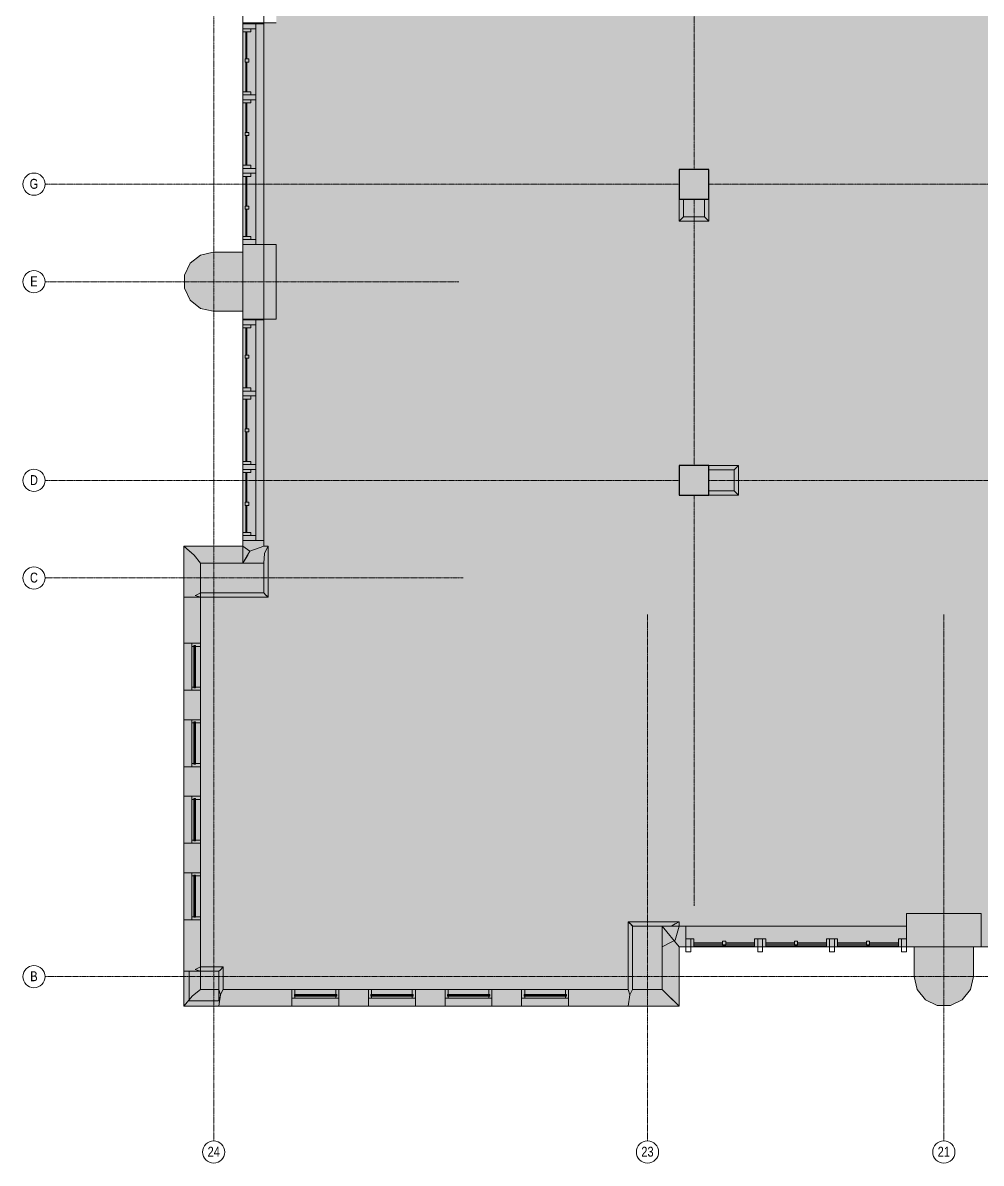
# Model space of a CAD drawing. Header units: inches. Extents: x -3744 to 107, y 238 to 2359.
# Drawn here: x -3744 to -2967, y 238 to 1162 of the extents above; entities that cross this region are included whole.
import ezdxf

# ---------------------------------------------------------------- set-up
doc = ezdxf.new("R2010")
doc.units = ezdxf.units.IN
doc.header["$MEASUREMENT"] = 0
doc.linetypes.add('IMPORT-CENTER2 _2_', pattern=[1.125, 0.75, -0.125, 0.125, -0.125])
for name, color, linetype, lineweight in [('A-Bldg-Patt', 7, 'Continuous', 9), ('A-DETL-GENF', 92, 'Continuous', 9), ('A-DETL-THIN', 151, 'Continuous', 9), ('A-Glaz-Bldg', 7, 'Continuous', 9), ('A-Grid', 7, 'IMPORT-CENTER2 _2_', 9), ('A-Grid-Iden', 7, 'Continuous', 9), ('A-Wall-Bldg', 7, 'Continuous', 9), ('A-WALL-PATT', 111, 'Continuous', 18), ('core model_dwg', 8, 'Continuous', 9), ('S-COLS', 52, 'Continuous', 18)]:
    doc.layers.add(name, color=color, linetype=linetype, lineweight=lineweight)
doc.styles.add('Arial', font='arial.ttf', dxfattribs={"width": 0.8, "height": 8})

# ---------------------------------------------------------------- blocks, each defined once
blk = doc.blocks.new('Concrete-Rectangular-Column - 24 x 24-6974123-Level 07 POWER _ SIGNAL')
at = {"layer": 'S-COLS', "lineweight": 9}
blk.add_hatch(color=7, dxfattribs=at).paths.add_polyline_path([(7, -12), (12, -12), (12, 12), (-12, 12), (-12, -12)], flags=0)
at = {"layer": 'S-COLS', "color": 8, "lineweight": 30}
for p, q in [((12, 12), (-12, 12)), ((-12, 12), (-12, -12)), ((12, -12), (12, 12)), ((-12, -12), (12, -12))]:
    blk.add_line(p, q, dxfattribs=at)
blk = doc.blocks.new('core model_dwg_24_SQ_COLUMN-6996770-Level 07 POWER _ SIGNAL')
at = {"layer": 'A-Bldg-Patt'}
blk.add_hatch(color=256, dxfattribs=at).paths.add_polyline_path([(-12, -12), (-12, 12), (12, 12), (12, -12)], flags=0)
at = {"layer": 'A-Wall-Bldg', "flags": 128}
blk.add_lwpolyline([(-12, -12), (12, -12), (12, 12), (-12, 12)], close=True, dxfattribs=at)
blk = doc.blocks.new('core model_dwg_1300 Eye - 5th Floor-6996771-Level 07 POWER _ SIGNAL')
at = {"layer": 'A-Bldg-Patt'}
for points in [[(-3565.29, 921.65), (-3538.29, 921.65), (-3538.29, 982.15), (-3565.29, 982.15), (-3565.29, 975.9), (-3589.29, 975.9), (-3599.7, 973.52), (-3608.05, 966.86), (-3612.69, 957.24), (-3612.69, 946.56), (-3608.05, 936.93), (-3599.7, 930.27), (-3589.29, 927.9), (-3565.29, 927.9)], [(-3548.29, 699.9), (-3548.29, 723.9), (-3599.66, 723.9), (-3599.66, 699.9), (-3565.29, 699.9)], [(-2992.37, 365.5), (-2982.75, 370.13), (-2976.09, 378.48), (-2973.72, 388.9), (-2973.72, 412.9), (-2967.47, 412.9), (-2967.47, 439.9), (-3027.97, 439.9), (-3027.97, 412.9), (-3021.72, 412.9), (-3021.72, 388.9), (-3019.34, 378.48), (-3012.68, 370.13), (-3003.06, 365.5)], [(-3249.72, 378.52), (-3225.72, 378.52), (-3225.72, 429.9), (-3249.72, 429.9), (-3249.72, 408.4)]]:
    blk.add_hatch(color=256, dxfattribs=at).paths.add_polyline_path(points, flags=0)
at = {"layer": 'A-Glaz-Bldg'}
for p, q in [((-3565.29, 1160.9), (-3565.29, 982.15)), ((-3548.29, 1160.9), (-3548.29, 982.15)), ((-3565.29, 920.9), (-3565.29, 742.15)), ((-3548.29, 920.9), (-3548.29, 742.15)), ((-3613.29, 620.96), (-3613.29, 658.96)), ((-3604.79, 622.96), (-3604.79, 657.21)), ((-3604.04, 622.96), (-3604.04, 657.21)), ((-3599.66, 620.96), (-3599.66, 658.96)), ((-3599.66, 623.46), (-3599.66, 656.46)), ((-3613.29, 558.96), (-3613.29, 596.96)), ((-3604.79, 560.96), (-3604.79, 595.21)), ((-3604.04, 560.96), (-3604.04, 595.21)), ((-3599.66, 558.96), (-3599.66, 596.96)), ((-3599.66, 561.46), (-3599.66, 594.46)), ((-3613.29, 496.96), (-3613.29, 534.96)), ((-3604.79, 498.96), (-3604.79, 533.21)), ((-3604.04, 498.96), (-3604.04, 533.21)), ((-3599.66, 496.96), (-3599.66, 534.96)), ((-3599.66, 499.46), (-3599.66, 532.46)), ((-3613.29, 434.96), (-3613.29, 472.96)), ((-3604.79, 436.96), (-3604.79, 471.21)), ((-3604.04, 436.96), (-3604.04, 471.21)), ((-3599.66, 434.96), (-3599.66, 472.96)), ((-3599.66, 437.46), (-3599.66, 470.46)), ((-3206.72, 429.9), (-3027.97, 429.9)), ((-3206.72, 412.9), (-3027.97, 412.9)), ((-3200.22, 413.91), (-3150.97, 413.91)), ((-3141.97, 413.91), (-3092.72, 413.91)), ((-3083.72, 413.91), (-3034.47, 413.91)), ((-3525.66, 378.52), (-3487.66, 378.52)), ((-3523.66, 374.15), (-3489.41, 374.15)), ((-3523.66, 373.4), (-3489.41, 373.4)), ((-3523.16, 378.52), (-3490.16, 378.52)), ((-3463.66, 378.52), (-3425.66, 378.52)), ((-3461.66, 374.15), (-3427.41, 374.15)), ((-3461.66, 373.4), (-3427.41, 373.4)), ((-3461.16, 378.52), (-3428.16, 378.52)), ((-3401.66, 378.52), (-3363.66, 378.52)), ((-3399.66, 374.15), (-3365.41, 374.15)), ((-3399.66, 373.4), (-3365.41, 373.4)), ((-3399.16, 378.52), (-3366.16, 378.52)), ((-3339.66, 378.52), (-3301.66, 378.52)), ((-3337.66, 374.15), (-3303.41, 374.15)), ((-3337.66, 373.4), (-3303.41, 373.4)), ((-3337.16, 378.52), (-3304.16, 378.52)), ((-3525.66, 364.9), (-3487.66, 364.9)), ((-3463.66, 364.9), (-3425.66, 364.9)), ((-3401.66, 364.9), (-3363.66, 364.9)), ((-3339.66, 364.9), (-3301.66, 364.9))]:
    blk.add_line(p, q, dxfattribs=at)
at = {"layer": 'A-Glaz-Bldg', "flags": 128}
for points in [[(-3565.29, 1160.9), (-3565.29, 1156.9), (-3554.79, 1156.9), (-3554.79, 1160.9)], [(-3565.29, 1156.9), (-3565.29, 1154.4), (-3558.79, 1154.4), (-3558.79, 1156.9)], [(-3554.79, 1156.9), (-3554.79, 1103.31)], [(-3565.29, 1105.81), (-3565.29, 1154.4), (-3565.29, 1105.81), (-3558.79, 1105.81), (-3558.79, 1103.31), (-3565.29, 1103.31), (-3565.29, 1099.31), (-3554.79, 1099.31), (-3554.79, 1103.31), (-3565.29, 1103.31)], [(-3563.04, 1154.4), (-3563.04, 1132.36), (-3562.04, 1132.36), (-3562.04, 1154.4)], [(-3563.54, 1132.36), (-3563.54, 1129.86), (-3560.54, 1129.86), (-3560.54, 1132.36)], [(-3563.04, 1129.86), (-3563.04, 1105.81), (-3562.04, 1105.81), (-3562.04, 1129.86)], [(-3565.29, 1099.31), (-3565.29, 1096.81), (-3558.79, 1096.81), (-3558.79, 1099.31)], [(-3565.29, 1046.23), (-3565.29, 1096.81), (-3565.29, 1046.23), (-3558.79, 1046.23), (-3558.79, 1043.73), (-3565.29, 1043.73), (-3565.29, 1039.73), (-3554.79, 1039.73), (-3554.79, 1043.73), (-3565.29, 1043.73)], [(-3563.04, 1096.81), (-3563.04, 1072.77), (-3562.04, 1072.77), (-3562.04, 1096.81)], [(-3554.79, 1099.31), (-3554.79, 1043.73)], [(-3563.54, 1072.77), (-3563.54, 1070.27), (-3560.54, 1070.27), (-3560.54, 1072.77)], [(-3563.04, 1070.27), (-3563.04, 1046.23), (-3562.04, 1046.23), (-3562.04, 1070.27)], [(-3565.29, 1039.73), (-3565.29, 1037.23), (-3558.79, 1037.23), (-3558.79, 1039.73)], [(-3565.29, 988.65), (-3565.29, 1037.23), (-3565.29, 988.65), (-3558.79, 988.65), (-3558.79, 986.15), (-3565.29, 986.15), (-3565.29, 982.15), (-3554.79, 982.15), (-3554.79, 986.15), (-3565.29, 986.15)], [(-3563.04, 1037.23), (-3563.04, 1013.19), (-3562.04, 1013.19), (-3562.04, 1037.23)], [(-3554.79, 1039.73), (-3554.79, 986.15)], [(-3563.54, 1013.19), (-3563.54, 1010.69), (-3560.54, 1010.69), (-3560.54, 1013.19)], [(-3563.04, 1010.69), (-3563.04, 988.65), (-3562.04, 988.65), (-3562.04, 1010.69)], [(-3565.29, 920.9), (-3565.29, 916.9), (-3554.79, 916.9), (-3554.79, 920.9)], [(-3565.29, 916.9), (-3565.29, 914.4), (-3558.79, 914.4), (-3558.79, 916.9)], [(-3554.79, 916.9), (-3554.79, 863.31)], [(-3565.29, 865.81), (-3565.29, 914.4), (-3565.29, 865.81), (-3558.79, 865.81), (-3558.79, 863.31), (-3565.29, 863.31), (-3565.29, 859.31), (-3554.79, 859.31), (-3554.79, 863.31), (-3565.29, 863.31)], [(-3563.04, 914.4), (-3563.04, 892.36), (-3562.04, 892.36), (-3562.04, 914.4)], [(-3563.54, 892.36), (-3563.54, 889.86), (-3560.54, 889.86), (-3560.54, 892.36)], [(-3563.04, 889.86), (-3563.04, 865.81), (-3562.04, 865.81), (-3562.04, 889.86)], [(-3565.29, 859.31), (-3565.29, 856.81), (-3558.79, 856.81), (-3558.79, 859.31)], [(-3554.79, 859.31), (-3554.79, 803.73)], [(-3565.29, 806.23), (-3565.29, 856.81), (-3565.29, 806.23), (-3558.79, 806.23), (-3558.79, 803.73), (-3565.29, 803.73), (-3565.29, 799.73), (-3554.79, 799.73), (-3554.79, 803.73), (-3565.29, 803.73)], [(-3563.04, 856.81), (-3563.04, 832.77), (-3562.04, 832.77), (-3562.04, 856.81)], [(-3563.54, 832.77), (-3563.54, 830.27), (-3560.54, 830.27), (-3560.54, 832.77)], [(-3563.04, 830.27), (-3563.04, 806.23), (-3562.04, 806.23), (-3562.04, 830.27)], [(-3565.29, 799.73), (-3565.29, 797.23), (-3558.79, 797.23), (-3558.79, 799.73)], [(-3565.29, 748.65), (-3565.29, 797.23), (-3565.29, 748.65), (-3558.79, 748.65), (-3558.79, 746.15), (-3565.29, 746.15), (-3565.29, 742.15), (-3554.79, 742.15), (-3554.79, 746.15), (-3565.29, 746.15)], [(-3563.04, 797.23), (-3563.04, 773.19), (-3562.04, 773.19), (-3562.04, 797.23)], [(-3554.79, 799.73), (-3554.79, 746.15)], [(-3563.54, 773.19), (-3563.54, 770.69), (-3560.54, 770.69), (-3560.54, 773.19)], [(-3563.04, 770.69), (-3563.04, 748.65), (-3562.04, 748.65), (-3562.04, 770.69)], [(-3603.66, 622.96), (-3603.66, 657.21), (-3605.16, 657.21), (-3605.16, 622.96)], [(-3603.66, 560.96), (-3603.66, 595.21), (-3605.16, 595.21), (-3605.16, 560.96)], [(-3603.66, 498.96), (-3603.66, 533.21), (-3605.16, 533.21), (-3605.16, 498.96)], [(-3603.66, 436.96), (-3603.66, 471.21), (-3605.16, 471.21), (-3605.16, 436.96)], [(-3206.72, 419.4), (-3202.72, 419.4), (-3202.72, 408.9), (-3206.72, 408.9)], [(-3202.72, 419.4), (-3200.22, 419.4), (-3200.22, 412.9), (-3202.72, 412.9)], [(-3200.22, 415.15), (-3176.84, 415.15), (-3176.84, 416.15), (-3200.22, 416.15)], [(-3174.34, 414.65), (-3174.34, 417.65), (-3176.84, 417.65), (-3176.84, 414.65), (-3174.34, 414.65), (-3174.34, 417.65), (-3176.84, 417.65), (-3176.84, 414.65)], [(-3150.97, 415.15), (-3174.34, 415.15), (-3174.34, 416.15), (-3150.97, 416.15)], [(-3150.97, 419.4), (-3150.97, 412.9), (-3148.47, 412.9), (-3148.47, 419.4), (-3144.47, 419.4), (-3144.47, 408.9), (-3148.47, 408.9), (-3148.47, 419.4)], [(-3144.47, 419.4), (-3141.97, 419.4), (-3141.97, 412.9), (-3144.47, 412.9)], [(-3141.97, 415.15), (-3118.59, 415.15), (-3118.59, 416.15), (-3141.97, 416.15)], [(-3116.09, 414.65), (-3116.09, 417.65), (-3118.59, 417.65), (-3118.59, 414.65), (-3116.09, 414.65), (-3116.09, 417.65), (-3118.59, 417.65), (-3118.59, 414.65)], [(-3092.72, 415.15), (-3116.09, 415.15), (-3116.09, 416.15), (-3092.72, 416.15)], [(-3092.72, 419.4), (-3092.72, 412.9), (-3090.22, 412.9), (-3090.22, 419.4), (-3086.22, 419.4), (-3086.22, 408.9), (-3090.22, 408.9), (-3090.22, 419.4)], [(-3086.22, 419.4), (-3083.72, 419.4), (-3083.72, 412.9), (-3086.22, 412.9)], [(-3083.72, 415.15), (-3060.34, 415.15), (-3060.34, 416.15), (-3083.72, 416.15)], [(-3057.84, 414.65), (-3057.84, 417.65), (-3060.34, 417.65), (-3060.34, 414.65), (-3057.84, 414.65), (-3057.84, 417.65), (-3060.34, 417.65), (-3060.34, 414.65)], [(-3034.47, 415.15), (-3057.84, 415.15), (-3057.84, 416.15), (-3034.47, 416.15)], [(-3034.47, 419.4), (-3034.47, 412.9), (-3031.97, 412.9), (-3031.97, 419.4), (-3027.97, 419.4), (-3027.97, 408.9), (-3031.97, 408.9), (-3031.97, 419.4), (-3034.47, 419.4), (-3031.97, 419.4), (-3031.97, 412.9), (-3034.47, 412.9)], [(-3523.66, 374.52), (-3489.41, 374.52), (-3489.41, 373.02), (-3523.66, 373.02)], [(-3461.66, 374.52), (-3427.41, 374.52), (-3427.41, 373.02), (-3461.66, 373.02)], [(-3399.66, 374.52), (-3365.41, 374.52), (-3365.41, 373.02), (-3399.66, 373.02)], [(-3337.66, 374.52), (-3303.41, 374.52), (-3303.41, 373.02), (-3337.66, 373.02)]]:
    blk.add_lwpolyline(points, close=True, dxfattribs=at)
for points in [[(-3606.66, 656.46), (-3606.66, 658.96), (-3599.66, 658.96), (-3599.66, 656.46), (-3603.66, 656.46)], [(-3606.66, 623.46), (-3606.66, 656.46), (-3605.16, 656.46)], [(-3605.16, 623.46), (-3606.66, 623.46), (-3606.66, 620.96), (-3599.66, 620.96), (-3599.66, 623.46), (-3603.66, 623.46)], [(-3606.66, 594.46), (-3606.66, 596.96), (-3599.66, 596.96), (-3599.66, 594.46), (-3603.66, 594.46)], [(-3606.66, 561.46), (-3606.66, 594.46), (-3605.16, 594.46)], [(-3605.16, 561.46), (-3606.66, 561.46), (-3606.66, 558.96), (-3599.66, 558.96), (-3599.66, 561.46), (-3603.66, 561.46)], [(-3606.66, 532.46), (-3606.66, 534.96), (-3599.66, 534.96), (-3599.66, 532.46), (-3603.66, 532.46)], [(-3606.66, 499.46), (-3606.66, 532.46), (-3605.16, 532.46)], [(-3605.16, 499.46), (-3606.66, 499.46), (-3606.66, 496.96), (-3599.66, 496.96), (-3599.66, 499.46), (-3603.66, 499.46)], [(-3606.66, 470.46), (-3606.66, 472.96), (-3599.66, 472.96), (-3599.66, 470.46), (-3603.66, 470.46)], [(-3606.66, 437.46), (-3606.66, 470.46), (-3605.16, 470.46)], [(-3605.16, 437.46), (-3606.66, 437.46), (-3606.66, 434.96), (-3599.66, 434.96), (-3599.66, 437.46), (-3603.66, 437.46)], [(-3523.16, 373.02), (-3523.16, 371.52), (-3525.66, 371.52), (-3525.66, 378.52), (-3523.16, 378.52), (-3523.16, 374.52)], [(-3523.16, 371.52), (-3490.16, 371.52), (-3490.16, 373.02)], [(-3490.16, 371.52), (-3487.66, 371.52), (-3487.66, 378.52), (-3490.16, 378.52), (-3490.16, 374.52)], [(-3461.16, 373.02), (-3461.16, 371.52), (-3463.66, 371.52), (-3463.66, 378.52), (-3461.16, 378.52), (-3461.16, 374.52)], [(-3461.16, 371.52), (-3428.16, 371.52), (-3428.16, 373.02)], [(-3428.16, 371.52), (-3425.66, 371.52), (-3425.66, 378.52), (-3428.16, 378.52), (-3428.16, 374.52)], [(-3399.16, 373.02), (-3399.16, 371.52), (-3401.66, 371.52), (-3401.66, 378.52), (-3399.16, 378.52), (-3399.16, 374.52)], [(-3399.16, 371.52), (-3366.16, 371.52), (-3366.16, 373.02)], [(-3366.16, 371.52), (-3363.66, 371.52), (-3363.66, 378.52), (-3366.16, 378.52), (-3366.16, 374.52)], [(-3337.16, 373.02), (-3337.16, 371.52), (-3339.66, 371.52), (-3339.66, 378.52), (-3337.16, 378.52), (-3337.16, 374.52)], [(-3337.16, 371.52), (-3304.16, 371.52), (-3304.16, 373.02)], [(-3304.16, 371.52), (-3301.66, 371.52), (-3301.66, 378.52), (-3304.16, 378.52), (-3304.16, 374.52)]]:
    blk.add_lwpolyline(points, dxfattribs=at)
at = {"layer": 'A-Grid'}
for p, q in [((-3588.97, 255.74), (-3588.97, 2341.04)), ((-3199.97, 1042.9), (-3199.97, 1402.9)), ((-3211.97, 1030.9), (-3725.57, 1030.9)), ((-2748.22, 1030.9), (-3187.97, 1030.9)), ((-3199.97, 802.9), (-3199.97, 1018.9)), ((-3390.54, 951.9), (-3725.57, 951.9)), ((-3211.97, 790.9), (-3725.57, 790.9)), ((-2877.72, 790.9), (-3187.97, 790.9)), ((-3199.97, 446.32), (-3199.97, 778.9)), ((-3387.02, 711.9), (-3725.57, 711.9)), ((-3237.72, 255.74), (-3237.72, 682.3)), ((-2997.72, 255.74), (-2997.72, 682.3)), ((-10.97, 388.9), (-3725.57, 388.9))]:
    blk.add_line(p, q, dxfattribs=at)
at = {"layer": 'A-Grid-Iden'}
for centre in [(-3734.57, 1030.9), (-3734.57, 951.9), (-3734.57, 790.9), (-3734.57, 711.9), (-3734.57, 388.9), (-3588.97, 246.74), (-3237.72, 246.74), (-2997.72, 246.74)]:
    blk.add_circle(centre, 9, dxfattribs=at)
at = {"layer": 'A-Wall-Bldg'}
for p, q in [((-3548.29, 1880.9), (-3548.29, 737.52)), ((-3538.29, 1161.65), (-3565.29, 1161.65)), ((-3211.97, 1018.9), (-3211.97, 1000.9)), ((-3565.29, 975.9), (-3565.29, 982.15)), ((-3599.7, 973.52), (-3589.29, 975.9)), ((-3589.29, 975.9), (-3565.29, 975.9)), ((-3599.7, 930.27), (-3608.05, 936.93)), ((-3187.97, 778.9), (-3163.97, 778.9)), ((-2967.47, 439.9), (-3027.97, 439.9)), ((-3027.97, 412.9), (-3027.97, 439.9)), ((-3027.97, 412.9), (-3021.72, 412.9)), ((-3021.72, 388.9), (-3021.72, 412.9)), ((-2973.72, 388.9), (-2973.72, 412.9)), ((-2973.72, 412.9), (-2967.47, 412.9)), ((-2967.47, 412.9), (-2973.72, 412.9)), ((-3021.72, 388.9), (-3019.34, 378.48)), ((-2976.09, 378.48), (-2973.72, 388.9)), ((-3012.68, 370.13), (-3019.34, 378.48)), ((-3012.68, 370.13), (-3003.06, 365.5)), ((-3003.06, 365.5), (-3012.68, 370.13)), ((-2992.37, 365.5), (-2982.75, 370.13)), ((-2982.75, 370.13), (-2992.37, 365.5)), ((-2982.75, 370.13), (-2976.09, 378.48)), ((-2992.37, 365.5), (-3003.06, 365.5)), ((-2992.37, 365.5), (-3003.06, 365.5))]:
    blk.add_line(p, q, dxfattribs=at)
at = {"layer": 'A-Wall-Bldg', "flags": 128}
for points in [[(-3548.29, 1222.15), (-3565.29, 1222.15), (-3565.29, 1160.9), (-3548.29, 1160.9)], [(-3565.29, 927.9), (-3589.29, 927.9), (-3599.7, 930.27), (-3608.05, 936.93), (-3612.69, 946.56), (-3612.69, 957.24), (-3608.05, 966.86), (-3599.7, 973.52), (-3589.29, 975.9), (-3565.29, 975.9), (-3565.29, 982.15), (-3538.29, 982.15), (-3538.29, 921.65), (-3565.29, 921.65)], [(-3548.29, 982.15), (-3565.29, 982.15), (-3565.29, 920.9), (-3548.29, 920.9)], [(-3548.29, 723.9), (-3548.29, 699.9), (-3599.66, 699.9), (-3599.66, 723.9)], [(-3599.66, 620.96), (-3613.29, 620.96), (-3613.29, 596.96), (-3599.66, 596.96)], [(-3599.66, 558.96), (-3613.29, 558.96), (-3613.29, 534.96), (-3599.66, 534.96)], [(-3599.66, 496.96), (-3613.29, 496.96), (-3613.29, 472.96), (-3599.66, 472.96)], [(-3487.66, 378.52), (-3487.66, 364.9), (-3463.66, 364.9), (-3463.66, 378.52)], [(-3425.66, 378.52), (-3425.66, 364.9), (-3401.66, 364.9), (-3401.66, 378.52)], [(-3363.66, 378.52), (-3363.66, 364.9), (-3339.66, 364.9), (-3339.66, 378.52)]]:
    blk.add_lwpolyline(points, close=True, dxfattribs=at)
for points in [[(-3211.97, 1000.9), (-3187.97, 1000.9), (-3187.97, 1018.9)], [(-3191.47, 1018.9), (-3191.47, 1004.4), (-3208.47, 1004.4), (-3208.47, 1018.9)], [(-3538.29, 921.65), (-3538.29, 982.15), (-3565.29, 982.15)], [(-3599.7, 973.52), (-3608.05, 966.86), (-3612.69, 957.24)], [(-3612.69, 957.24), (-3612.69, 946.56), (-3608.05, 936.93)], [(-3599.7, 930.27), (-3589.29, 927.9), (-3565.29, 927.9), (-3565.29, 921.65), (-3538.29, 921.65)], [(-3163.97, 778.9), (-3163.97, 802.9), (-3187.97, 802.9)], [(-3187.97, 799.4), (-3167.47, 799.4), (-3167.47, 782.4), (-3187.97, 782.4)], [(-3599.66, 696.4), (-3544.79, 696.4), (-3544.79, 737.52), (-3548.29, 737.52), (-3548.29, 742.15), (-3565.29, 742.15), (-3565.29, 723.9)], [(-3565.29, 737.52), (-3613.29, 737.52), (-3613.29, 696.4), (-3613.29, 658.96), (-3599.66, 658.96), (-3599.66, 696.4), (-3599.66, 723.9), (-3565.29, 723.9), (-3548.29, 723.9), (-3548.29, 699.9), (-3599.66, 699.9)], [(-3599.66, 393.4), (-3584.79, 393.4), (-3584.79, 378.52), (-3599.66, 378.52), (-3599.66, 393.4), (-3599.66, 434.96), (-3613.29, 434.96), (-3613.29, 393.4), (-3613.29, 364.9), (-3584.77, 364.9), (-3525.66, 364.9), (-3525.66, 378.52), (-3581.28, 378.52), (-3581.28, 396.9), (-3599.66, 396.9)], [(-3021.72, 412.9), (-3027.97, 412.9), (-3027.97, 439.9)], [(-3027.97, 439.9), (-2967.47, 439.9), (-2967.47, 412.9)], [(-3212.09, 429.9), (-3212.09, 433.4), (-3253.22, 433.4), (-3253.22, 378.52), (-3301.66, 378.52), (-3301.66, 364.9), (-3253.22, 364.9), (-3212.09, 364.9), (-3212.09, 412.9), (-3206.72, 412.9), (-3206.72, 429.9), (-3225.72, 429.9)], [(-3225.72, 412.9), (-3225.72, 429.9), (-3225.72, 378.52), (-3249.72, 378.52), (-3249.72, 429.9), (-3225.72, 429.9), (-3249.72, 429.9), (-3249.72, 378.52), (-3225.72, 378.52), (-3225.72, 429.9)], [(-3012.68, 370.13), (-3019.34, 378.48), (-3021.72, 388.9), (-3021.72, 412.9)], [(-2973.72, 412.9), (-2973.72, 388.9), (-2976.09, 378.48), (-2982.75, 370.13)]]:
    blk.add_lwpolyline(points, dxfattribs=at)
at = {"layer": 'A-WALL-PATT', "color": 7, "lineweight": 9}
for p, q in [((-3548.29, 1160.9), (-3565.29, 1160.9)), ((-3565.29, 982.15), (-3548.29, 982.15)), ((-3548.29, 920.9), (-3565.29, 920.9)), ((-3599.66, 658.96), (-3613.29, 658.96)), ((-3613.29, 620.96), (-3599.66, 620.96)), ((-3599.66, 596.96), (-3613.29, 596.96)), ((-3613.29, 558.96), (-3599.66, 558.96)), ((-3599.66, 534.96), (-3613.29, 534.96)), ((-3613.29, 496.96), (-3599.66, 496.96)), ((-3599.66, 472.96), (-3613.29, 472.96)), ((-3613.29, 434.96), (-3599.66, 434.96)), ((-3206.72, 429.9), (-3206.72, 412.9)), ((-2967.47, 412.9), (-2967.47, 429.9)), ((-3487.66, 364.9), (-3487.66, 378.52)), ((-3463.66, 378.52), (-3463.66, 364.9)), ((-3425.66, 364.9), (-3425.66, 378.52)), ((-3401.66, 378.52), (-3401.66, 364.9)), ((-3363.66, 364.9), (-3363.66, 378.52)), ((-3339.66, 378.52), (-3339.66, 364.9))]:
    blk.add_line(p, q, dxfattribs=at)
at = {"layer": 'A-WALL-PATT', "color": 7, "lineweight": 9, "flags": 128}
for points in [[(-3211.97, 1000.9), (-3208.47, 1004.4)], [(-3187.97, 1000.9), (-3191.47, 1004.4)], [(-3163.97, 802.9), (-3167.47, 799.4)], [(-3163.97, 778.9), (-3167.47, 782.4)], [(-3604.77, 730.37), (-3599.66, 723.9), (-3604.77, 730.37), (-3608.49, 733.49), (-3613.29, 737.52)], [(-3544.79, 737.52), (-3546.91, 733.49), (-3547.89, 731.63), (-3548.29, 723.9), (-3547.89, 731.63), (-3546.98, 733.37)], [(-3544.79, 696.4), (-3546.98, 698.23), (-3547.89, 699.39), (-3548.29, 699.9), (-3546.98, 698.23), (-3546.18, 697.56)], [(-3252.05, 432.23), (-3249.72, 429.9), (-3249.76, 429.94), (-3253.22, 433.4)], [(-3225.72, 429.9), (-3212.09, 412.9), (-3225.72, 429.9), (-3217.98, 429.94), (-3215.22, 431.56), (-3212.09, 433.4), (-3217.98, 429.94)], [(-3584.79, 393.4), (-3583.62, 394.25), (-3583.47, 394.36), (-3581.29, 396.9), (-3583.3, 394.56), (-3583.47, 394.36)], [(-3613.29, 364.9), (-3606.13, 373.41), (-3605.05, 374.27), (-3599.66, 378.52), (-3606.13, 373.41)], [(-3583.61, 374.27), (-3581.28, 378.52), (-3583.46, 374.54), (-3583.61, 374.27), (-3584.78, 378.52), (-3583.61, 374.27), (-3583.71, 373.41), (-3584.77, 364.9)], [(-3252.05, 374.27), (-3249.72, 378.52), (-3252.05, 374.27), (-3253.22, 378.52), (-3252.05, 374.27), (-3253.22, 364.9)], [(-3225.72, 378.52), (-3221.47, 374.27), (-3212.09, 364.9)]]:
    blk.add_lwpolyline(points, close=True, dxfattribs=at)
for points in [[(-3565.29, 742.15), (-3559.62, 742.15), (-3548.29, 742.15)], [(-3565.29, 737.52), (-3559.62, 733.49), (-3561.47, 730.37), (-3565.29, 723.9), (-3560.72, 731.63), (-3559.62, 733.49), (-3548.29, 737.52), (-3559.62, 733.49), (-3565.29, 723.9)], [(-3599.66, 696.4), (-3613.29, 696.4), (-3604.77, 696.4), (-3599.66, 696.4), (-3603.91, 697.56), (-3602.69, 698.23), (-3599.66, 699.9)], [(-3212.09, 429.9), (-3215.22, 418.56), (-3217.98, 417.07), (-3225.72, 412.9)], [(-3599.66, 396.9), (-3603.91, 394.56), (-3603.17, 394.36), (-3599.66, 393.4), (-3613.29, 393.4), (-3606.13, 393.4), (-3599.66, 393.4)], [(-3525.66, 378.52), (-3525.66, 374.27), (-3525.66, 364.9)], [(-3301.66, 364.9), (-3301.66, 374.27), (-3301.66, 378.52)]]:
    blk.add_lwpolyline(points, dxfattribs=at)
at = {"extrusion": (0, 0, -1), "zscale": -1}
blk.add_blockref('core model_dwg_24_SQ_COLUMN-6996770-Level 07 POWER _ SIGNAL', (3596.77, 381.4), dxfattribs=at)
at = {"layer": 'A-Grid-Iden', "char_height": 8, "attachment_point": 2, "line_spacing_factor": 0.941778, "style": 'Arial'}
for s, insert, width in [('G', (-3734.57, 1035.19), 8.2268), ('E', (-3734.57, 956.19), 7.0516), ('D', (-3734.57, 795.19), 7.6392), ('C', (-3734.57, 716.19), 7.6392), ('B', (-3734.57, 393.19), 7.0516), ('24', (-3588.97, 251.03), 11.7526), ('23', (-3237.72, 251.03), 11.7526), ('21', (-2997.72, 251.03), 11.7526)]:
    blk.add_mtext(s, dxfattribs=dict(at, insert=insert, width=width))
blk = doc.blocks.new('core model_dwg-6996768-Level 07 POWER _ SIGNAL')
blk.add_blockref('core model_dwg_1300 Eye - 5th Floor-6996771-Level 07 POWER _ SIGNAL', (0, 0))

msp = doc.modelspace()

# ---------------------------------------------------------------- hatches: boundary and pattern name
at = {"layer": 'A-DETL-GENF'}
h = msp.add_hatch(color=9, dxfattribs=at)
h.paths.add_polyline_path([(17.53, 364.9), (17.53, 682.08), (1.53, 682.08), (1.53, 699.9), (-11.09, 699.9), (-11.09, 723.9), (1.53, 723.9), (1.53, 741.71), (17.53, 741.71), (17.53, 1043.71), (-295.09, 1043.71), (-295.09, 1026.58), (-295.24, 1026.23), (-295.59, 1026.08), (-336.59, 1026.08), (-336.59, 1010.58), (-367.41, 1010.58), (-367.41, 1041.58), (-352.09, 1041.58), (-352.09, 1083.08), (-334.47, 1083.08), (-334.47, 1325.08), (-350.47, 1325.08), (-350.47, 1342.9), (-363.09, 1342.9), (-363.09, 1366.9), (-350.47, 1366.9), (-350.47, 1384.71), (-334.47, 1384.71), (-334.47, 1685.08), (-350.47, 1685.08), (-350.47, 1702.9), (-363.09, 1702.9), (-363.09, 1726.9), (-350.47, 1726.9), (-350.47, 1744.71), (-334.47, 1744.71), (-334.47, 2045.08), (-350.47, 2045.08), (-350.47, 2067.08), (-364.09, 2067.08), (-364.09, 2080.71), (-387.53, 2080.71), (-387.53, 2096.71), (-687.9, 2096.71), (-687.9, 2080.71), (-705.72, 2080.71), (-705.72, 2068.08), (-729.72, 2068.08), (-729.72, 2080.71), (-747.53, 2080.71), (-747.53, 2096.71), (-1047.9, 2096.71), (-1047.9, 2080.71), (-1065.72, 2080.71), (-1065.72, 2068.08), (-1089.72, 2068.08), (-1089.72, 2080.71), (-1107.53, 2080.71), (-1107.53, 2096.71), (-1414.47, 2096.71), (-1414.47, 2080.71), (-1437.9, 2080.71), (-1437.9, 2061.08), (-1467.53, 2061.08), (-1467.53, 1854.9), (-2127.9, 1854.9), (-2127.9, 2061.08), (-2157.53, 2061.08), (-2157.53, 2080.71), (-2180.97, 2080.71), (-2180.97, 2096.71), (-2487.9, 2096.71), (-2487.9, 2080.71), (-2505.72, 2080.71), (-2505.72, 2068.08), (-2529.72, 2068.08), (-2529.72, 2080.71), (-2547.53, 2080.71), (-2547.53, 2096.71), (-2860.09, 2096.71), (-2860.09, 2260.21), (-3613.29, 2260.21), (-3613.29, 1886.27), (-3565.29, 1886.27), (-3565.29, 1702.15), (-3538.29, 1702.15), (-3538.29, 1641.65), (-3565.29, 1641.65), (-3565.29, 1462.15), (-3538.29, 1462.15), (-3538.29, 1401.65), (-3565.29, 1401.65), (-3565.29, 1222.15), (-3538.29, 1222.15), (-3538.29, 1161.65), (-3565.29, 1161.65), (-3565.29, 982.15), (-3538.29, 982.15), (-3538.29, 921.65), (-3565.29, 921.65), (-3565.29, 737.52), (-3613.29, 737.52), (-3613.29, 364.9), (-3212.09, 364.9), (-3212.09, 412.9), (-3027.97, 412.9), (-3027.97, 439.9), (-2967.47, 439.9), (-2967.47, 412.9), (-2787.97, 412.9), (-2787.97, 439.9), (-2727.47, 439.9), (-2727.47, 412.9), (-2547.97, 412.9), (-2547.97, 439.9), (-2487.47, 439.9), (-2487.47, 412.9), (-2307.97, 412.9), (-2307.97, 439.9), (-2247.47, 439.9), (-2247.47, 412.9), (-2067.97, 412.9), (-2067.97, 439.9), (-2007.47, 439.9), (-2007.47, 412.9), (-1827.97, 412.9), (-1827.97, 439.9), (-1767.47, 439.9), (-1767.47, 412.9), (-1587.97, 412.9), (-1587.97, 439.9), (-1527.47, 439.9), (-1527.47, 412.9), (-1347.97, 412.9), (-1347.97, 439.9), (-1287.47, 439.9), (-1287.47, 412.9), (-1107.97, 412.9), (-1107.97, 439.9), (-1047.47, 439.9), (-1047.47, 412.9), (-867.97, 412.9), (-867.97, 439.9), (-807.47, 439.9), (-807.47, 412.9), (-627.97, 412.9), (-627.97, 439.9), (-567.47, 439.9), (-567.47, 412.9), (-383.34, 412.9), (-383.34, 364.9), (13.03, 364.9)], flags=0)
h.paths.add_polyline_path([(-3608.77, 369.4), (-3608.77, 393.4), (-3584.77, 393.4), (-3584.77, 369.4)], flags=0)
h.paths.add_polyline_path([(-10.97, 376.27), (-10.97, 400.27), (13.03, 400.27), (13.03, 376.27)], flags=0)
h.paths.add_polyline_path([(-345.72, 378.52), (-369.72, 378.52), (-369.72, 429.9), (-345.72, 429.9), (-345.72, 400.27)], flags=0)
h.paths.add_polyline_path([(-3249.72, 378.52), (-3249.72, 429.9), (-3225.72, 429.9), (-3225.72, 378.52)], flags=0)
h.paths.add_polyline_path([(-3565.29, 699.9), (-3599.66, 699.9), (-3599.66, 723.9), (-3548.29, 723.9), (-3548.29, 699.9)], flags=0)
h.paths.add_polyline_path([(-369.72, 778.9), (-369.72, 802.9), (-345.72, 802.9), (-345.72, 778.9), (-354.98, 778.9)], flags=0)
h.paths.add_polyline_path([(-741.72, 778.9), (-741.72, 802.9), (-717.72, 802.9), (-717.72, 778.9)], flags=0)
h.paths.add_polyline_path([(-1069.72, 778.9), (-1077.72, 778.9), (-1077.72, 802.9), (-1053.72, 802.9), (-1053.72, 778.9)], flags=0)
h.paths.add_polyline_path([(-1297.72, 778.9), (-1321.72, 778.9), (-1321.72, 802.9), (-1297.72, 802.9)], flags=0)
h.paths.add_polyline_path([(-1569.72, 778.9), (-1569.72, 802.9), (-1545.72, 802.9), (-1545.72, 778.9)], flags=0)
h.paths.add_polyline_path([(-1785.72, 778.9), (-1809.72, 778.9), (-1809.72, 802.9), (-1785.72, 802.9)], flags=0)
h.paths.add_polyline_path([(-2025.72, 778.9), (-2049.72, 778.9), (-2049.72, 802.9), (-2025.72, 802.9)], flags=0)
h.paths.add_polyline_path([(-2297.72, 778.9), (-2297.72, 802.9), (-2273.72, 802.9), (-2273.72, 778.9)], flags=0)
h.paths.add_polyline_path([(-2541.72, 778.9), (-2541.72, 802.9), (-2517.72, 802.9), (-2517.72, 778.9), (-2529.72, 778.9)], flags=0)
h.paths.add_polyline_path([(-2853.72, 778.9), (-2877.72, 778.9), (-2877.72, 802.9), (-2853.72, 802.9)], flags=0)
h.paths.add_polyline_path([(-3187.97, 778.9), (-3211.97, 778.9), (-3211.97, 802.9), (-3187.97, 802.9)], flags=0)
h.paths.add_polyline_path([(-2736.22, 941.4), (-2877.72, 941.4), (-2877.72, 1015.27), (-2878.47, 1015.27), (-2878.47, 1016.77), (-2876.97, 1016.77), (-2876.97, 1017.27), (-2875.47, 1017.27), (-2875.47, 1016.77), (-2873.47, 1016.77), (-2873.47, 1015.27), (-2874.22, 1015.27), (-2874.22, 1012.9), (-2850.22, 1012.9), (-2850.22, 988.9), (-2874.22, 988.9), (-2874.22, 944.9), (-2748.22, 944.9), (-2748.22, 1072.9), (-2874.22, 1072.9), (-2874.22, 1054.52), (-2873.47, 1054.52), (-2873.47, 1053.02), (-2875.47, 1053.02), (-2875.47, 1052.52), (-2876.97, 1052.52), (-2876.97, 1053.02), (-2878.47, 1053.02), (-2878.47, 1054.52), (-2877.72, 1054.52), (-2877.72, 1080.9), (-2517.72, 1080.9), (-2517.72, 941.4), (-2541.72, 941.4)], flags=0)
h.paths.add_polyline_path([(-2732.38, 944.9), (-2529.72, 944.9), (-2529.72, 967.9), (-2532.47, 967.9), (-2532.47, 972.4), (-2735.97, 972.4), (-2735.97, 945.15), (-2736.22, 945.15), (-2736.22, 944.9)], flags=0)
h.paths.add_polyline_path([(-859.47, 945.15), (-859.47, 981.15), (-847.22, 981.15), (-847.22, 945.15), (-850.72, 945.15)], flags=0)
h.paths.add_polyline_path([(-1062.97, 967.9), (-1075.22, 967.9), (-1075.22, 1003.9), (-1062.97, 1003.9)], flags=0)
h.paths.add_polyline_path([(-2735.97, 975.9), (-2532.47, 975.9), (-2532.47, 1003.9), (-2529.72, 1003.9), (-2529.72, 1042.4), (-2532.47, 1042.4), (-2532.47, 1072.9), (-2735.97, 1072.9), (-2735.97, 1036.9), (-2736.22, 1036.9), (-2736.22, 981.15), (-2735.97, 981.15), (-2735.97, 976.54)], flags=0)
h.paths.add_polyline_path([(-745.22, 988.9), (-745.22, 1012.9), (-721.22, 1012.9), (-721.22, 988.9), (-741.72, 988.9)], flags=0)
h.paths.add_polyline_path([(-1321.72, 1012.9), (-1321.72, 1036.9), (-1297.72, 1036.9), (-1297.72, 1012.9)], flags=0)
h.paths.add_polyline_path([(-10.97, 1013.9), (-10.97, 1037.9), (13.03, 1037.9), (13.03, 1013.9), (-1.41, 1013.9)], flags=0)
h.paths.add_polyline_path([(-1545.72, 1018.9), (-1569.72, 1018.9), (-1569.72, 1042.9), (-1545.72, 1042.9), (-1545.72, 1036.9)], flags=0)
h.paths.add_polyline_path([(-3187.97, 1018.9), (-3211.97, 1018.9), (-3211.97, 1042.9), (-3187.97, 1042.9)], flags=0)
h.paths.add_polyline_path([(-1809.72, 1018.9), (-1809.72, 1042.9), (-1785.72, 1042.9), (-1785.72, 1018.9)], flags=0)
h.paths.add_polyline_path([(-2025.72, 1018.9), (-2049.72, 1018.9), (-2049.72, 1042.9), (-2025.72, 1042.9)], flags=0)
h.paths.add_polyline_path([(-2265.72, 1018.9), (-2289.72, 1018.9), (-2289.72, 1042.9), (-2265.72, 1042.9)], flags=0)
h.paths.add_polyline_path([(-859.47, 1036.9), (-859.47, 1072.9), (-847.22, 1072.9), (-847.22, 1036.9), (-850.72, 1036.9)], flags=0)
h.paths.add_polyline_path([(-1075.22, 1042.4), (-1075.22, 1078.4), (-1062.97, 1078.4), (-1062.97, 1042.4), (-1069.72, 1042.4)], flags=0)
h.paths.add_polyline_path([(-847.22, 1220.9), (-1077.72, 1220.9), (-1077.72, 1353.94), (-1078.47, 1353.94), (-1078.47, 1355.44), (-1076.97, 1355.44), (-1076.97, 1355.94), (-1075.47, 1355.94), (-1075.47, 1355.44), (-1068.97, 1355.44), (-1068.97, 1353.94), (-1069.72, 1353.94), (-1069.72, 1325.9), (-987.72, 1325.9), (-987.72, 1403.82), (-994.28, 1403.82), (-994.28, 1403.07), (-995.78, 1403.07), (-995.78, 1404.57), (-996.28, 1404.57), (-996.28, 1406.57), (-995.78, 1406.57), (-995.78, 1408.07), (-994.28, 1408.07), (-994.28, 1407.32), (-987.72, 1407.32), (-987.72, 1429.9), (-1051.22, 1429.9), (-1051.22, 1407.32), (-1045.65, 1407.32), (-1045.65, 1408.07), (-1044.15, 1408.07), (-1044.15, 1406.57), (-1043.65, 1406.57), (-1043.65, 1404.57), (-1044.15, 1404.57), (-1044.15, 1403.07), (-1045.65, 1403.07), (-1045.65, 1403.82), (-1069.72, 1403.82), (-1069.72, 1393.19), (-1068.97, 1393.19), (-1068.97, 1391.69), (-1075.47, 1391.69), (-1075.47, 1391.19), (-1076.97, 1391.19), (-1076.97, 1391.69), (-1078.47, 1391.69), (-1078.47, 1393.19), (-1077.72, 1393.19), (-1077.72, 1478.27), (-1078.47, 1478.27), (-1078.47, 1479.77), (-1071.97, 1479.77), (-1071.97, 1480.27), (-1070.47, 1480.27), (-1070.47, 1479.77), (-1068.97, 1479.77), (-1068.97, 1478.27), (-1069.72, 1478.27), (-1069.72, 1433.4), (-901.83, 1433.4), (-901.83, 1525.4), (-905.97, 1525.4), (-905.97, 1560.13), (-901.83, 1560.13), (-901.83, 1561.47), (-955.2, 1561.47), (-955.2, 1525.4), (-958.7, 1525.4), (-958.7, 1561.47), (-989.8, 1561.47), (-989.8, 1525.4), (-993.3, 1525.4), (-993.3, 1561.47), (-1069.72, 1561.47), (-1069.72, 1560.13), (-1062.97, 1560.13), (-1062.97, 1525.4), (-1069.72, 1525.4), (-1069.72, 1517.52), (-1068.97, 1517.52), (-1068.97, 1516.02), (-1070.47, 1516.02), (-1070.47, 1515.52), (-1071.97, 1515.52), (-1071.97, 1516.02), (-1078.47, 1516.02), (-1078.47, 1517.52), (-1077.72, 1517.52), (-1077.72, 1577.4), (-1078.08, 1577.4), (-1078.08, 1708.15), (-1077.72, 1708.15), (-1077.72, 1762.15), (-1069.72, 1762.15), (-1069.72, 1744.15), (-1062.97, 1744.15), (-1062.97, 1708.15), (-732.47, 1708.15), (-732.47, 1744.15), (-720.22, 1744.15), (-720.22, 1708.15), (-717.72, 1708.15), (-717.72, 1696.15), (-714.97, 1696.15), (-714.97, 1692.27), (-714.22, 1692.27), (-714.22, 1690.77), (-717.72, 1690.77), (-717.72, 1654.52), (-714.22, 1654.52), (-714.22, 1653.02), (-714.97, 1653.02), (-714.97, 1613.77), (-714.22, 1613.77), (-714.22, 1612.27), (-717.72, 1612.27), (-717.72, 1576.02), (-714.22, 1576.02), (-714.22, 1574.52), (-714.97, 1574.52), (-714.97, 1536.9), (-717.72, 1536.9), (-717.72, 1429.9), (-733.72, 1429.9), (-733.72, 1387.9), (-717.72, 1387.9), (-717.72, 1380.77), (-716.97, 1380.77), (-716.97, 1379.77), (-717.22, 1379.65), (-716.97, 1379.27), (-717.63, 1379.27), (-717.72, 1379.4), (-721.22, 1379.4), (-721.3, 1379.27), (-721.97, 1379.27), (-721.72, 1379.65), (-721.97, 1379.77), (-721.97, 1380.77), (-721.22, 1380.77), (-721.22, 1384.4), (-752.72, 1384.4), (-752.72, 1348.4), (-721.22, 1348.4), (-721.22, 1352.9), (-717.72, 1352.9), (-717.72, 1272.52), (-716.97, 1272.52), (-716.97, 1271.02), (-718.97, 1271.02), (-718.97, 1270.52), (-720.47, 1270.52), (-720.47, 1271.02), (-721.97, 1271.02), (-721.97, 1272.52), (-721.22, 1272.52), (-721.22, 1275.15), (-756.22, 1275.15), (-756.22, 1420.4), (-847.22, 1420.4), (-847.22, 1228.9), (-721.22, 1228.9), (-721.22, 1233.27), (-721.97, 1233.27), (-721.97, 1234.77), (-720.47, 1234.77), (-720.47, 1235.27), (-718.97, 1235.27), (-718.97, 1234.77), (-716.97, 1234.77), (-716.97, 1233.27), (-717.72, 1233.27), (-717.72, 1220.9), (-795.28, 1220.9)], flags=0)
h.paths.add_polyline_path([(-2529.72, 1220.9), (-2877.72, 1220.9), (-2877.72, 1234.27), (-2878.47, 1234.27), (-2878.47, 1235.77), (-2876.47, 1235.77), (-2876.47, 1236.27), (-2874.97, 1236.27), (-2874.97, 1235.77), (-2873.47, 1235.77), (-2873.47, 1234.27), (-2874.22, 1234.27), (-2874.22, 1228.9), (-2748.22, 1228.9), (-2748.22, 1419.9), (-2839.22, 1419.9), (-2839.22, 1275.15), (-2874.22, 1275.15), (-2874.22, 1273.52), (-2873.47, 1273.52), (-2873.47, 1272.02), (-2874.97, 1272.02), (-2874.97, 1271.52), (-2876.47, 1271.52), (-2876.47, 1272.02), (-2878.47, 1272.02), (-2878.47, 1273.52), (-2877.72, 1273.52), (-2877.72, 1352.77), (-2878.47, 1352.77), (-2878.47, 1354.27), (-2876.97, 1354.27), (-2876.97, 1354.77), (-2875.47, 1354.77), (-2875.47, 1354.27), (-2873.47, 1354.27), (-2873.47, 1352.77), (-2874.22, 1352.77), (-2874.22, 1348.4), (-2842.72, 1348.4), (-2842.72, 1384.4), (-2874.22, 1384.4), (-2874.22, 1380.02), (-2873.47, 1380.02), (-2873.47, 1378.52), (-2875.47, 1378.52), (-2875.47, 1378.02), (-2876.97, 1378.02), (-2876.97, 1378.52), (-2878.47, 1378.52), (-2878.47, 1380.02), (-2877.72, 1380.02), (-2877.72, 1387.9), (-2842.72, 1387.9), (-2842.72, 1405.9), (-2853.29, 1405.9), (-2853.29, 1423.9), (-2842.72, 1423.9), (-2842.72, 1429.9), (-2877.72, 1429.9), (-2877.72, 1573.27), (-2878.47, 1573.27), (-2878.47, 1574.77), (-2877.72, 1574.77), (-2877.72, 1611.02), (-2878.47, 1611.02), (-2878.47, 1612.52), (-2877.72, 1612.52), (-2877.72, 1652.52), (-2878.47, 1652.52), (-2878.47, 1654.02), (-2877.72, 1654.02), (-2877.72, 1690.27), (-2878.47, 1690.27), (-2878.47, 1691.77), (-2877.72, 1691.77), (-2877.72, 1788.15), (-2517.72, 1788.15), (-2517.72, 1517.52), (-2516.97, 1517.52), (-2516.97, 1516.02), (-2523.47, 1516.02), (-2523.47, 1515.52), (-2524.97, 1515.52), (-2524.97, 1516.02), (-2526.47, 1516.02), (-2526.47, 1517.52), (-2525.72, 1517.52), (-2525.72, 1521.9), (-2693.6, 1521.9), (-2693.6, 1433.4), (-2537.85, 1433.4), (-2537.85, 1473.9), (-2525.72, 1473.9), (-2525.72, 1478.27), (-2526.47, 1478.27), (-2526.47, 1479.77), (-2524.97, 1479.77), (-2524.97, 1480.27), (-2523.47, 1480.27), (-2523.47, 1479.77), (-2516.97, 1479.77), (-2516.97, 1478.27), (-2517.72, 1478.27), (-2517.72, 1394.19), (-2516.97, 1394.19), (-2516.97, 1392.69), (-2518.47, 1392.69), (-2518.47, 1392.19), (-2519.97, 1392.19), (-2519.97, 1392.69), (-2526.47, 1392.69), (-2526.47, 1394.19), (-2525.72, 1394.19), (-2525.72, 1403.82), (-2549.78, 1403.82), (-2549.78, 1403.07), (-2551.28, 1403.07), (-2551.28, 1404.57), (-2551.78, 1404.57), (-2551.78, 1406.57), (-2551.28, 1406.57), (-2551.28, 1408.07), (-2549.78, 1408.07), (-2549.78, 1407.32), (-2544.72, 1407.32), (-2544.72, 1429.4), (-2544.22, 1429.4), (-2544.22, 1429.9), (-2607.72, 1429.9), (-2607.72, 1407.32), (-2601.15, 1407.32), (-2601.15, 1408.07), (-2599.65, 1408.07), (-2599.65, 1406.57), (-2599.15, 1406.57), (-2599.15, 1404.57), (-2599.65, 1404.57), (-2599.65, 1403.07), (-2601.15, 1403.07), (-2601.15, 1403.82), (-2607.72, 1403.82), (-2607.72, 1325.9), (-2525.72, 1325.9), (-2525.72, 1354.94), (-2526.47, 1354.94), (-2526.47, 1356.44), (-2519.97, 1356.44), (-2519.97, 1356.94), (-2518.47, 1356.94), (-2518.47, 1356.44), (-2516.97, 1356.44), (-2516.97, 1354.94), (-2517.72, 1354.94), (-2517.72, 1220.9), (-2525.72, 1220.9)], flags=0)
h.paths.add_polyline_path([(-2532.47, 1228.9), (-2532.47, 1259.4), (-2525.72, 1259.4), (-2525.72, 1317.9), (-2744.72, 1317.9), (-2744.72, 1259.4), (-2735.97, 1259.4), (-2735.97, 1228.9), (-2544.74, 1228.9)], flags=0)
h.paths.add_polyline_path([(-1050.17, 1228.9), (-859.47, 1228.9), (-859.47, 1259.4), (-850.72, 1259.4), (-850.72, 1317.9), (-1069.72, 1317.9), (-1069.72, 1259.4), (-1062.97, 1259.4), (-1062.97, 1228.9)], flags=0)
h.paths.add_polyline_path([(-752.72, 1287.4), (-721.22, 1287.4), (-721.22, 1344.9), (-752.72, 1344.9), (-752.72, 1298.39)], flags=0)
h.paths.add_polyline_path([(-2852.78, 1287.4), (-2842.72, 1287.4), (-2842.72, 1344.9), (-2874.22, 1344.9), (-2874.22, 1287.4), (-2868.65, 1287.4)], flags=0)
h.paths.add_polyline_path([(-2611.22, 1325.9), (-2611.22, 1429.9), (-2711.12, 1429.9), (-2711.12, 1417.65), (-2744.72, 1417.65), (-2744.72, 1325.9), (-2612.35, 1325.9)], flags=0)
h.paths.add_polyline_path([(-891.46, 1325.9), (-850.72, 1325.9), (-850.72, 1417.65), (-884.31, 1417.65), (-884.31, 1429.9), (-984.22, 1429.9), (-984.22, 1325.9), (-901.83, 1325.9)], flags=0)
h.paths.add_polyline_path([(-720.1, 1353.9), (-721.22, 1353.9), (-721.08, 1354.02), (-721.97, 1354.02), (-721.97, 1355.02), (-719.97, 1355.02), (-719.97, 1355.52), (-718.47, 1355.52), (-718.47, 1355.02), (-716.97, 1355.02), (-716.97, 1354.02), (-717.8, 1354.02), (-717.72, 1353.9), (-719.72, 1353.9), (-719.97, 1354.02)], flags=0)
h.paths.add_polyline_path([(-752.72, 1387.9), (-737.22, 1387.9), (-737.22, 1429.9), (-752.72, 1429.9), (-752.72, 1423.9), (-742.14, 1423.9), (-742.14, 1405.9), (-752.72, 1405.9), (-752.72, 1393.22)], flags=0)
h.paths.add_polyline_path([(-1461.72, 1402.9), (-1461.72, 1426.9), (-1437.72, 1426.9), (-1437.72, 1402.9)], flags=0)
h.paths.add_polyline_path([(-1809.72, 1402.9), (-1809.72, 1426.9), (-1785.72, 1426.9), (-1785.72, 1402.9)], flags=0)
h.paths.add_polyline_path([(-2133.53, 1402.9), (-2157.53, 1402.9), (-2157.53, 1426.9), (-2133.49, 1426.9), (-2133.49, 1402.9)], flags=0)
h.paths.add_polyline_path([(-3187.97, 1402.9), (-3211.97, 1402.9), (-3211.97, 1426.9), (-3187.97, 1426.9)], flags=0)
h.paths.add_polyline_path([(-2788.72, 1423.4), (-2748.22, 1423.4), (-2748.22, 1429.9), (-2839.22, 1429.9), (-2839.22, 1423.4), (-2810.92, 1423.4)], flags=0)
h.paths.add_polyline_path([(-847.22, 1423.9), (-756.22, 1423.9), (-756.22, 1429.9), (-847.22, 1429.9), (-847.22, 1429.18)], flags=0)
h.paths.add_polyline_path([(-2526.49, 1433.4), (-2525.72, 1433.4), (-2525.72, 1470.4), (-2534.35, 1470.4), (-2534.35, 1433.4)], flags=0)
h.paths.add_polyline_path([(-2580.11, 1525.4), (-2532.47, 1525.4), (-2532.47, 1560.13), (-2525.72, 1560.13), (-2525.72, 1561.47), (-2602.12, 1561.47), (-2602.12, 1525.4)], flags=0)
h.paths.add_polyline_path([(-2612.35, 1525.4), (-2605.62, 1525.4), (-2605.62, 1561.47), (-2636.73, 1561.47), (-2636.73, 1525.4)], flags=0)
h.paths.add_polyline_path([(-2640.23, 1525.4), (-2640.23, 1561.47), (-2693.6, 1561.47), (-2693.6, 1560.13), (-2689.47, 1560.13), (-2689.47, 1525.4), (-2678.54, 1525.4)], flags=0)
h.paths.add_polyline_path([(-2636.73, 1564.97), (-2525.72, 1564.97), (-2525.72, 1577.9), (-2693.6, 1577.9), (-2693.6, 1564.97), (-2640.23, 1564.97)], flags=0)
h.paths.add_polyline_path([(-1056.93, 1564.97), (-901.83, 1564.97), (-901.83, 1577.4), (-1069.72, 1577.4), (-1069.72, 1564.97), (-1059.96, 1564.97)], flags=0)
h.paths.add_polyline_path([(-2862.97, 1708.15), (-2532.47, 1708.15), (-2532.47, 1744.15), (-2525.72, 1744.15), (-2525.72, 1776.15), (-2874.22, 1776.15), (-2874.22, 1744.15), (-2862.97, 1744.15), (-2862.97, 1735.97)], flags=0)
h.paths.add_polyline_path([(-3187.97, 1738.9), (-3211.97, 1738.9), (-3211.97, 1762.9), (-3187.97, 1762.9)], flags=0)
h.paths.add_polyline_path([(-1461.9, 1793.9), (-1461.9, 1817.9), (-1437.72, 1817.9), (-1437.72, 1793.9), (-1461.72, 1793.9)], flags=0)
h.paths.add_polyline_path([(-1809.72, 1793.9), (-1809.72, 1817.9), (-1785.72, 1817.9), (-1785.72, 1793.9)], flags=0)
h.paths.add_polyline_path([(-2133.53, 1793.9), (-2157.53, 1793.9), (-2157.53, 1817.9), (-2133.53, 1817.9)], flags=0)
h.paths.add_polyline_path([(-3599.66, 1899.9), (-3599.66, 1923.9), (-3548.29, 1923.9), (-3548.29, 1899.9), (-3567.04, 1899.9)], flags=0)
h.paths.add_polyline_path([(-2877.72, 2067.08), (-2889.66, 2067.08), (-2889.66, 2091.08), (-2865.66, 2091.08), (-2865.66, 2067.08), (-2877.11, 2067.08)], flags=0)
h.paths.add_polyline_path([(-3187.97, 2067.08), (-3211.97, 2067.08), (-3211.97, 2091.08), (-3187.97, 2091.08)], flags=0)
h.paths.add_polyline_path([(-3211.97, 2231.21), (-3211.97, 2255.21), (-3187.97, 2255.21), (-3187.97, 2231.21)], flags=0)
h.paths.add_polyline_path([(-3584.47, 2231.71), (-3608.47, 2231.71), (-3608.47, 2255.71), (-3584.47, 2255.71), (-3584.47, 2253.95)], flags=0)
h.paths.add_polyline_path([(-2889.66, 2234.71), (-2889.72, 2234.71), (-2889.72, 2258.71), (-2865.72, 2258.71), (-2865.72, 2234.71), (-2877.11, 2234.71)], flags=0)

# ---------------------------------------------------------------- linework, layer by layer
at = {"layer": 'A-DETL-THIN'}
for p, q in [((-3565.29, 1886.27), (-3565.29, 737.52)), ((-3565.29, 737.52), (-3613.29, 737.52)), ((-3613.29, 737.52), (-3613.29, 364.9)), ((-3212.09, 364.9), (-3212.09, 412.9)), ((-3212.09, 412.9), (-383.34, 412.9)), ((-3613.29, 364.9), (-3212.09, 364.9))]:
    msp.add_line(p, q, dxfattribs=at)

# ---------------------------------------------------------------- block references
at = {"layer": 'core model_dwg', "color": 7}
msp.add_blockref('core model_dwg-6996768-Level 07 POWER _ SIGNAL', (0, 0), dxfattribs=at)
at = {"layer": 'S-COLS', "lineweight": 9}
for p in [(-3199.97, 1030.9), (-3199.97, 790.9)]:
    msp.add_blockref('Concrete-Rectangular-Column - 24 x 24-6974123-Level 07 POWER _ SIGNAL', p, dxfattribs=at)

doc.saveas('drawing.dxf')
